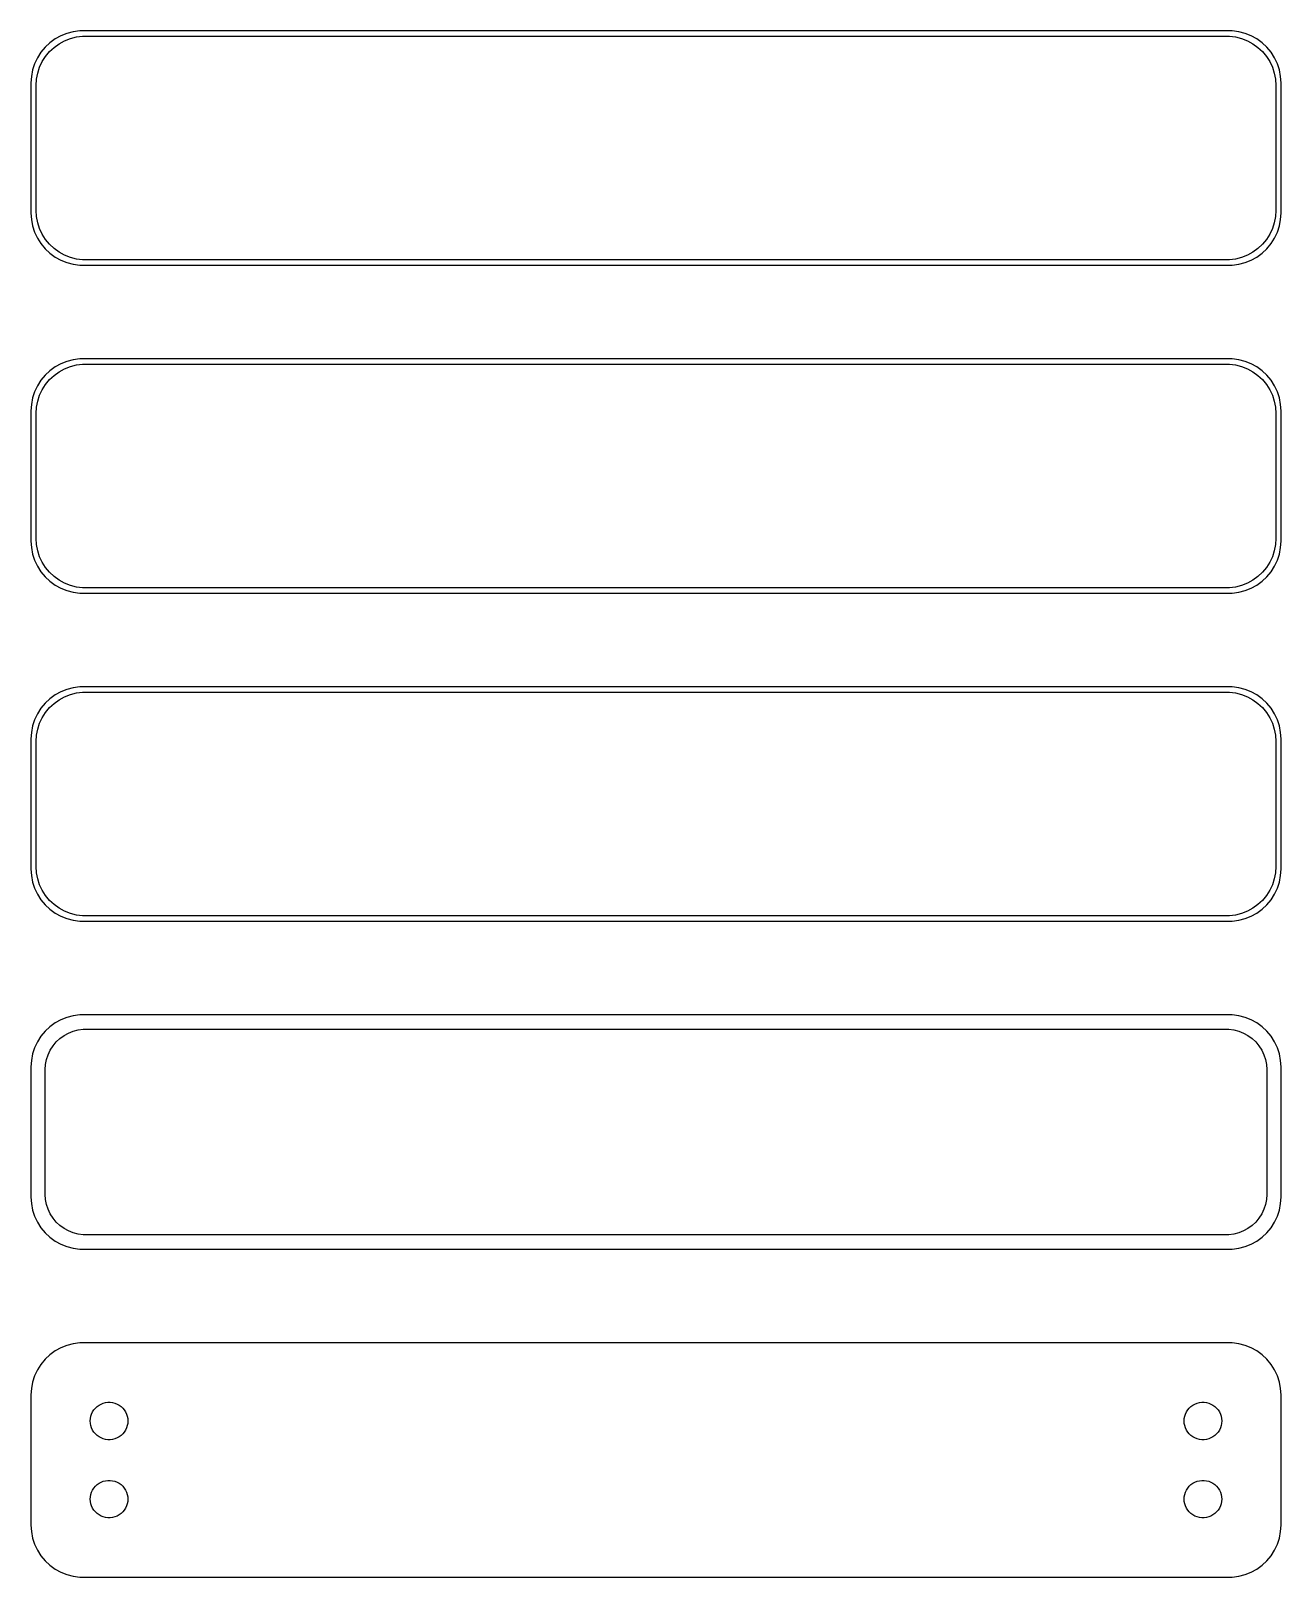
# Model space of a CAD drawing. Header units: metres. Extents: x -60 to 60, y 115 to 263.
import ezdxf

# ---------------------------------------------------------------- set-up
doc = ezdxf.new("R2010")
doc.units = ezdxf.units.M

msp = doc.modelspace()

# ---------------------------------------------------------------- linework, layer by layer
for p, q in [((-56.5451, 263.005), (-57.1289, 262.774)), ((-55.9369, 263.161), (-56.5451, 263.005)), ((-55.3139, 263.24), (-55.9369, 263.161)), ((55.3139, 263.24), (-55.3139, 263.24)), ((55.9369, 263.161), (55.3139, 263.24)), ((56.5451, 263.005), (55.9369, 263.161)), ((57.1289, 262.774), (56.5451, 263.005)), ((-58.6448, 261.673), (-59.0451, 261.189)), ((-58.1871, 262.103), (-58.6448, 261.673)), ((-58.2126, 261.252), (-57.7778, 261.66)), ((-57.6791, 262.472), (-58.1871, 262.103)), ((-57.7778, 261.66), (-57.2952, 262.011)), ((-57.1289, 262.774), (-57.6791, 262.472)), ((-57.2952, 262.011), (-56.7724, 262.298)), ((-56.7724, 262.298), (-56.2178, 262.518)), ((-56.2178, 262.518), (-55.6401, 262.666)), ((-55.6401, 262.666), (-55.0482, 262.741)), ((-55.0482, 262.741), (55.0482, 262.741)), ((55.0482, 262.741), (55.6401, 262.666)), ((55.6401, 262.666), (56.2178, 262.518)), ((56.2178, 262.518), (56.7724, 262.298)), ((56.7724, 262.298), (57.2952, 262.011)), ((57.6791, 262.472), (57.1289, 262.774)), ((57.2952, 262.011), (57.7778, 261.66)), ((58.1871, 262.103), (57.6791, 262.472)), ((57.7778, 261.66), (58.2126, 261.252)), ((58.6448, 261.673), (58.1871, 262.103)), ((59.0451, 261.189), (58.6448, 261.673)), ((-59.6489, 260.091), (-59.8429, 259.493)), ((-59.3815, 260.659), (-59.6489, 260.091)), ((-59.0451, 261.189), (-59.3815, 260.659)), ((-59.1664, 259.749), (-58.9124, 260.288)), ((-58.9124, 260.288), (-58.5928, 260.792)), ((-58.5928, 260.792), (-58.2126, 261.252)), ((58.2126, 261.252), (58.5928, 260.792)), ((58.5928, 260.792), (58.9124, 260.288)), ((58.9124, 260.288), (59.1664, 259.749)), ((59.3815, 260.659), (59.0451, 261.189)), ((59.6489, 260.091), (59.3815, 260.659)), ((59.8429, 259.493), (59.6489, 260.091)), ((-59.9606, 258.877), (-60, 258.25)), ((-59.8429, 259.493), (-59.9606, 258.877)), ((-59.5, 258), (-59.4625, 258.595)), ((-59.4625, 258.595), (-59.3508, 259.181)), ((-59.3508, 259.181), (-59.1664, 259.749)), ((59.1664, 259.749), (59.3508, 259.181)), ((59.3508, 259.181), (59.4625, 258.595)), ((59.4625, 258.595), (59.5, 258)), ((59.9606, 258.877), (59.8429, 259.493)), ((60, 258.25), (59.9606, 258.877)), ((-60, 258.25), (-60, 245.75)), ((-59.5, 246), (-59.5, 258)), ((59.5, 258), (59.5, 246)), ((60, 245.75), (60, 258.25)), ((-60, 245.75), (-59.9606, 245.123)), ((-59.9606, 245.123), (-59.8429, 244.507)), ((-59.4625, 245.405), (-59.5, 246)), ((-59.3508, 244.819), (-59.4625, 245.405)), ((59.4625, 245.405), (59.3508, 244.819)), ((59.5, 246), (59.4625, 245.405)), ((59.8429, 244.507), (59.9606, 245.123)), ((59.9606, 245.123), (60, 245.75)), ((-59.8429, 244.507), (-59.6489, 243.909)), ((-59.6489, 243.909), (-59.3815, 243.341)), ((-59.1664, 244.251), (-59.3508, 244.819)), ((-58.9124, 243.712), (-59.1664, 244.251)), ((-58.5928, 243.208), (-58.9124, 243.712)), ((58.9124, 243.712), (58.5928, 243.208)), ((59.1664, 244.251), (58.9124, 243.712)), ((59.3508, 244.819), (59.1664, 244.251)), ((59.3815, 243.341), (59.6489, 243.909)), ((59.6489, 243.909), (59.8429, 244.507)), ((-59.3815, 243.341), (-59.0451, 242.811)), ((-59.0451, 242.811), (-58.6448, 242.327)), ((-58.6448, 242.327), (-58.1871, 241.897)), ((-58.2126, 242.748), (-58.5928, 243.208)), ((-57.7778, 242.34), (-58.2126, 242.748)), ((-57.2952, 241.989), (-57.7778, 242.34)), ((57.7778, 242.34), (57.2952, 241.989)), ((58.2126, 242.748), (57.7778, 242.34)), ((58.1871, 241.897), (58.6448, 242.327)), ((58.5928, 243.208), (58.2126, 242.748)), ((58.6448, 242.327), (59.0451, 242.811)), ((59.0451, 242.811), (59.3815, 243.341)), ((-58.1871, 241.897), (-57.6791, 241.528)), ((-57.6791, 241.528), (-57.1289, 241.226)), ((-56.7724, 241.702), (-57.2952, 241.989)), ((-57.1289, 241.226), (-56.5451, 240.995)), ((-56.2178, 241.482), (-56.7724, 241.702)), ((-56.5451, 240.995), (-55.9369, 240.839)), ((-55.6401, 241.334), (-56.2178, 241.482)), ((-55.9369, 240.839), (-55.3139, 240.76)), ((-55.0482, 241.259), (-55.6401, 241.334)), ((-55.3139, 240.76), (55.3139, 240.76)), ((55.0482, 241.259), (-55.0482, 241.259)), ((55.6401, 241.334), (55.0482, 241.259)), ((55.3139, 240.76), (55.9369, 240.839)), ((56.2178, 241.482), (55.6401, 241.334)), ((55.9369, 240.839), (56.5451, 240.995)), ((56.7724, 241.702), (56.2178, 241.482)), ((56.5451, 240.995), (57.1289, 241.226)), ((57.2952, 241.989), (56.7724, 241.702)), ((57.1289, 241.226), (57.6791, 241.528)), ((57.6791, 241.528), (58.1871, 241.897)), ((-55.9369, 231.661), (-56.5451, 231.505)), ((-55.3139, 231.74), (-55.9369, 231.661)), ((55.3139, 231.74), (-55.3139, 231.74)), ((55.9369, 231.661), (55.3139, 231.74)), ((56.5451, 231.505), (55.9369, 231.661)), ((-58.6448, 230.173), (-59.0451, 229.689)), ((-58.1871, 230.603), (-58.6448, 230.173)), ((-58.2126, 229.752), (-57.7778, 230.16)), ((-57.6791, 230.972), (-58.1871, 230.603)), ((-57.7778, 230.16), (-57.2952, 230.511)), ((-57.1289, 231.274), (-57.6791, 230.972)), ((-57.2952, 230.511), (-56.7724, 230.798)), ((-56.5451, 231.505), (-57.1289, 231.274)), ((-56.7724, 230.798), (-56.2178, 231.018)), ((-56.2178, 231.018), (-55.6401, 231.166)), ((-55.6401, 231.166), (-55.0482, 231.241)), ((-55.0482, 231.241), (55.0482, 231.241)), ((55.0482, 231.241), (55.6401, 231.166)), ((55.6401, 231.166), (56.2178, 231.018)), ((56.2178, 231.018), (56.7724, 230.798)), ((57.1289, 231.274), (56.5451, 231.505)), ((56.7724, 230.798), (57.2952, 230.511)), ((57.6791, 230.972), (57.1289, 231.274)), ((57.2952, 230.511), (57.7778, 230.16)), ((58.1871, 230.603), (57.6791, 230.972)), ((57.7778, 230.16), (58.2126, 229.752)), ((58.6448, 230.173), (58.1871, 230.603)), ((59.0451, 229.689), (58.6448, 230.173)), ((-59.3815, 229.159), (-59.6489, 228.591)), ((-59.0451, 229.689), (-59.3815, 229.159)), ((-59.1664, 228.249), (-58.9124, 228.788)), ((-58.9124, 228.788), (-58.5928, 229.292)), ((-58.5928, 229.292), (-58.2126, 229.752)), ((58.2126, 229.752), (58.5928, 229.292)), ((58.5928, 229.292), (58.9124, 228.788)), ((58.9124, 228.788), (59.1664, 228.249)), ((59.3815, 229.159), (59.0451, 229.689)), ((59.6489, 228.591), (59.3815, 229.159)), ((-59.9606, 227.377), (-60, 226.75)), ((-59.8429, 227.993), (-59.9606, 227.377)), ((-59.6489, 228.591), (-59.8429, 227.993)), ((-59.4625, 227.095), (-59.3508, 227.681)), ((-59.3508, 227.681), (-59.1664, 228.249)), ((59.1664, 228.249), (59.3508, 227.681)), ((59.3508, 227.681), (59.4625, 227.095)), ((59.8429, 227.993), (59.6489, 228.591)), ((59.9606, 227.377), (59.8429, 227.993)), ((60, 226.75), (59.9606, 227.377)), ((-60, 226.75), (-60, 214.25)), ((-59.5, 226.5), (-59.4625, 227.095)), ((-59.5, 214.5), (-59.5, 226.5)), ((59.4625, 227.095), (59.5, 226.5)), ((59.5, 226.5), (59.5, 214.5)), ((60, 214.25), (60, 226.75)), ((-60, 214.25), (-59.9606, 213.623)), ((-59.4625, 213.905), (-59.5, 214.5)), ((-59.3508, 213.319), (-59.4625, 213.905)), ((59.4625, 213.905), (59.3508, 213.319)), ((59.5, 214.5), (59.4625, 213.905)), ((59.9606, 213.623), (60, 214.25)), ((-59.9606, 213.623), (-59.8429, 213.007)), ((-59.8429, 213.007), (-59.6489, 212.409)), ((-59.6489, 212.409), (-59.3815, 211.841)), ((-59.1664, 212.751), (-59.3508, 213.319)), ((-58.9124, 212.212), (-59.1664, 212.751)), ((59.1664, 212.751), (58.9124, 212.212)), ((59.3508, 213.319), (59.1664, 212.751)), ((59.3815, 211.841), (59.6489, 212.409)), ((59.6489, 212.409), (59.8429, 213.007)), ((59.8429, 213.007), (59.9606, 213.623)), ((-59.3815, 211.841), (-59.0451, 211.311)), ((-59.0451, 211.311), (-58.6448, 210.827)), ((-58.5928, 211.708), (-58.9124, 212.212)), ((-58.2126, 211.248), (-58.5928, 211.708)), ((-57.7778, 210.84), (-58.2126, 211.248)), ((58.2126, 211.248), (57.7778, 210.84)), ((58.5928, 211.708), (58.2126, 211.248)), ((58.9124, 212.212), (58.5928, 211.708)), ((58.6448, 210.827), (59.0451, 211.311)), ((59.0451, 211.311), (59.3815, 211.841)), ((-58.6448, 210.827), (-58.1871, 210.397)), ((-58.1871, 210.397), (-57.6791, 210.028)), ((-57.2952, 210.489), (-57.7778, 210.84)), ((-57.6791, 210.028), (-57.1289, 209.726)), ((-56.7724, 210.202), (-57.2952, 210.489)), ((-57.1289, 209.726), (-56.5451, 209.495)), ((-56.2178, 209.982), (-56.7724, 210.202)), ((-56.5451, 209.495), (-55.9369, 209.339)), ((-55.6401, 209.834), (-56.2178, 209.982)), ((-55.0482, 209.759), (-55.6401, 209.834)), ((55.0482, 209.759), (-55.0482, 209.759)), ((55.6401, 209.834), (55.0482, 209.759)), ((56.2178, 209.982), (55.6401, 209.834)), ((55.9369, 209.339), (56.5451, 209.495)), ((56.7724, 210.202), (56.2178, 209.982)), ((56.5451, 209.495), (57.1289, 209.726)), ((57.2952, 210.489), (56.7724, 210.202)), ((57.1289, 209.726), (57.6791, 210.028)), ((57.7778, 210.84), (57.2952, 210.489)), ((57.6791, 210.028), (58.1871, 210.397)), ((58.1871, 210.397), (58.6448, 210.827)), ((-55.9369, 209.339), (-55.3139, 209.26)), ((-55.3139, 209.26), (55.3139, 209.26)), ((55.3139, 209.26), (55.9369, 209.339)), ((-58.1871, 199.103), (-58.6448, 198.673)), ((-57.6791, 199.472), (-58.1871, 199.103)), ((-57.7778, 198.66), (-57.2952, 199.011)), ((-57.1289, 199.774), (-57.6791, 199.472)), ((-57.2952, 199.011), (-56.7724, 199.298)), ((-56.5451, 200.005), (-57.1289, 199.774)), ((-56.7724, 199.298), (-56.2178, 199.518)), ((-55.9369, 200.161), (-56.5451, 200.005)), ((-56.2178, 199.518), (-55.6401, 199.666)), ((-55.3139, 200.24), (-55.9369, 200.161)), ((-55.6401, 199.666), (-55.0482, 199.741)), ((55.3139, 200.24), (-55.3139, 200.24)), ((-55.0482, 199.741), (55.0482, 199.741)), ((55.0482, 199.741), (55.6401, 199.666)), ((55.9369, 200.161), (55.3139, 200.24)), ((55.6401, 199.666), (56.2178, 199.518)), ((56.5451, 200.005), (55.9369, 200.161)), ((56.2178, 199.518), (56.7724, 199.298)), ((57.1289, 199.774), (56.5451, 200.005)), ((56.7724, 199.298), (57.2952, 199.011)), ((57.6791, 199.472), (57.1289, 199.774)), ((57.2952, 199.011), (57.7778, 198.66)), ((58.1871, 199.103), (57.6791, 199.472)), ((58.6448, 198.673), (58.1871, 199.103)), ((-59.3815, 197.659), (-59.6489, 197.091)), ((-59.0451, 198.189), (-59.3815, 197.659)), ((-58.6448, 198.673), (-59.0451, 198.189)), ((-58.9124, 197.288), (-58.5928, 197.792)), ((-58.5928, 197.792), (-58.2126, 198.252)), ((-58.2126, 198.252), (-57.7778, 198.66)), ((57.7778, 198.66), (58.2126, 198.252)), ((58.2126, 198.252), (58.5928, 197.792)), ((58.5928, 197.792), (58.9124, 197.288)), ((59.0451, 198.189), (58.6448, 198.673)), ((59.3815, 197.659), (59.0451, 198.189)), ((59.6489, 197.091), (59.3815, 197.659)), ((-59.8429, 196.493), (-59.9606, 195.877)), ((-59.6489, 197.091), (-59.8429, 196.493)), ((-59.4625, 195.595), (-59.3508, 196.181)), ((-59.3508, 196.181), (-59.1664, 196.749)), ((-59.1664, 196.749), (-58.9124, 197.288)), ((58.9124, 197.288), (59.1664, 196.749)), ((59.1664, 196.749), (59.3508, 196.181)), ((59.3508, 196.181), (59.4625, 195.595)), ((59.8429, 196.493), (59.6489, 197.091)), ((59.9606, 195.877), (59.8429, 196.493)), ((-59.9606, 195.877), (-60, 195.25)), ((-60, 195.25), (-60, 182.75)), ((-59.5, 195), (-59.4625, 195.595)), ((-59.5, 183), (-59.5, 195)), ((59.4625, 195.595), (59.5, 195)), ((59.5, 195), (59.5, 183)), ((60, 195.25), (59.9606, 195.877)), ((60, 182.75), (60, 195.25)), ((-60, 182.75), (-59.9606, 182.123)), ((-59.4625, 182.405), (-59.5, 183)), ((59.5, 183), (59.4625, 182.405)), ((59.9606, 182.123), (60, 182.75)), ((-59.9606, 182.123), (-59.8429, 181.507)), ((-59.8429, 181.507), (-59.6489, 180.909)), ((-59.3508, 181.819), (-59.4625, 182.405)), ((-59.1664, 181.251), (-59.3508, 181.819)), ((-58.9124, 180.712), (-59.1664, 181.251)), ((59.1664, 181.251), (58.9124, 180.712)), ((59.3508, 181.819), (59.1664, 181.251)), ((59.4625, 182.405), (59.3508, 181.819)), ((59.6489, 180.909), (59.8429, 181.507)), ((59.8429, 181.507), (59.9606, 182.123)), ((-59.6489, 180.909), (-59.3815, 180.341)), ((-59.3815, 180.341), (-59.0451, 179.811)), ((-59.0451, 179.811), (-58.6448, 179.327)), ((-58.5928, 180.208), (-58.9124, 180.712)), ((-58.2126, 179.748), (-58.5928, 180.208)), ((-57.7778, 179.34), (-58.2126, 179.748)), ((58.2126, 179.748), (57.7778, 179.34)), ((58.5928, 180.208), (58.2126, 179.748)), ((58.9124, 180.712), (58.5928, 180.208)), ((58.6448, 179.327), (59.0451, 179.811)), ((59.0451, 179.811), (59.3815, 180.341)), ((59.3815, 180.341), (59.6489, 180.909)), ((-58.6448, 179.327), (-58.1871, 178.897)), ((-58.1871, 178.897), (-57.6791, 178.528)), ((-57.2952, 178.989), (-57.7778, 179.34)), ((-57.6791, 178.528), (-57.1289, 178.226)), ((-56.7724, 178.702), (-57.2952, 178.989)), ((-57.1289, 178.226), (-56.5451, 177.995)), ((-56.2178, 178.482), (-56.7724, 178.702)), ((-55.6401, 178.334), (-56.2178, 178.482)), ((-55.0482, 178.259), (-55.6401, 178.334)), ((55.0482, 178.259), (-55.0482, 178.259)), ((55.6401, 178.334), (55.0482, 178.259)), ((56.2178, 178.482), (55.6401, 178.334)), ((56.7724, 178.702), (56.2178, 178.482)), ((56.5451, 177.995), (57.1289, 178.226)), ((57.2952, 178.989), (56.7724, 178.702)), ((57.1289, 178.226), (57.6791, 178.528)), ((57.7778, 179.34), (57.2952, 178.989)), ((57.6791, 178.528), (58.1871, 178.897)), ((58.1871, 178.897), (58.6448, 179.327)), ((-56.5451, 177.995), (-55.9369, 177.839)), ((-55.9369, 177.839), (-55.3139, 177.76)), ((-55.3139, 177.76), (55.3139, 177.76)), ((55.3139, 177.76), (55.9369, 177.839)), ((55.9369, 177.839), (56.5451, 177.995)), ((-57.6791, 167.972), (-58.1871, 167.603)), ((-57.1289, 168.274), (-57.6791, 167.972)), ((-56.5451, 168.505), (-57.1289, 168.274)), ((-55.9369, 168.661), (-56.5451, 168.505)), ((-55.3139, 168.74), (-55.9369, 168.661)), ((55.3139, 168.74), (-55.3139, 168.74)), ((55.9369, 168.661), (55.3139, 168.74)), ((56.5451, 168.505), (55.9369, 168.661)), ((57.1289, 168.274), (56.5451, 168.505)), ((57.6791, 167.972), (57.1289, 168.274)), ((58.1871, 167.603), (57.6791, 167.972)), ((-59.0451, 166.689), (-59.3815, 166.159)), ((-58.6448, 167.173), (-59.0451, 166.689)), ((-58.1871, 167.603), (-58.6448, 167.173)), ((-57.5707, 166.149), (-57.2165, 166.481)), ((-57.2165, 166.481), (-56.8234, 166.767)), ((-56.8234, 166.767), (-56.3975, 167.001)), ((-56.3975, 167.001), (-55.9457, 167.18)), ((-55.9457, 167.18), (-55.4751, 167.301)), ((-55.4751, 167.301), (-54.993, 167.362)), ((-54.993, 167.362), (54.993, 167.362)), ((54.993, 167.362), (55.4751, 167.301)), ((55.4751, 167.301), (55.9457, 167.18)), ((55.9457, 167.18), (56.3975, 167.001)), ((56.3975, 167.001), (56.8234, 166.767)), ((56.8234, 166.767), (57.2165, 166.481)), ((57.2165, 166.481), (57.5707, 166.149)), ((58.6448, 167.173), (58.1871, 167.603)), ((59.0451, 166.689), (58.6448, 167.173)), ((59.3815, 166.159), (59.0451, 166.689)), ((-59.8429, 164.993), (-59.9606, 164.377)), ((-59.6489, 165.591), (-59.8429, 164.993)), ((-59.3815, 166.159), (-59.6489, 165.591)), ((-58.4979, 164.462), (-58.3477, 164.924)), ((-58.3477, 164.924), (-58.1408, 165.364)), ((-58.1408, 165.364), (-57.8805, 165.774)), ((-57.8805, 165.774), (-57.5707, 166.149)), ((57.5707, 166.149), (57.8805, 165.774)), ((57.8805, 165.774), (58.1408, 165.364)), ((58.1408, 165.364), (58.3477, 164.924)), ((58.3477, 164.924), (58.4979, 164.462)), ((59.6489, 165.591), (59.3815, 166.159)), ((59.8429, 164.993), (59.6489, 165.591)), ((59.9606, 164.377), (59.8429, 164.993)), ((-59.9606, 164.377), (-60, 163.75)), ((-60, 163.75), (-60, 151.25)), ((-58.6195, 163.5), (-58.589, 163.985)), ((-58.6195, 151.5), (-58.6195, 163.5)), ((-58.589, 163.985), (-58.4979, 164.462)), ((58.4979, 164.462), (58.589, 163.985)), ((58.589, 163.985), (58.6195, 163.5)), ((58.6195, 163.5), (58.6195, 151.5)), ((60, 163.75), (59.9606, 164.377)), ((60, 151.25), (60, 163.75)), ((-58.589, 151.015), (-58.6195, 151.5)), ((58.6195, 151.5), (58.589, 151.015)), ((-60, 151.25), (-59.9606, 150.623)), ((-59.9606, 150.623), (-59.8429, 150.007)), ((-59.8429, 150.007), (-59.6489, 149.409)), ((-58.4979, 150.538), (-58.589, 151.015)), ((-58.3477, 150.076), (-58.4979, 150.538)), ((-58.1408, 149.636), (-58.3477, 150.076)), ((58.3477, 150.076), (58.1408, 149.636)), ((58.4979, 150.538), (58.3477, 150.076)), ((58.589, 151.015), (58.4979, 150.538)), ((59.6489, 149.409), (59.8429, 150.007)), ((59.8429, 150.007), (59.9606, 150.623)), ((59.9606, 150.623), (60, 151.25)), ((-59.6489, 149.409), (-59.3815, 148.841)), ((-59.3815, 148.841), (-59.0451, 148.311)), ((-57.8805, 149.226), (-58.1408, 149.636)), ((-57.5707, 148.851), (-57.8805, 149.226)), ((-57.2165, 148.519), (-57.5707, 148.851)), ((-56.8234, 148.233), (-57.2165, 148.519)), ((57.2165, 148.519), (56.8234, 148.233)), ((57.5707, 148.851), (57.2165, 148.519)), ((57.8805, 149.226), (57.5707, 148.851)), ((58.1408, 149.636), (57.8805, 149.226)), ((59.0451, 148.311), (59.3815, 148.841)), ((59.3815, 148.841), (59.6489, 149.409)), ((-59.0451, 148.311), (-58.6448, 147.827)), ((-58.6448, 147.827), (-58.1871, 147.397)), ((-58.1871, 147.397), (-57.6791, 147.028)), ((-57.6791, 147.028), (-57.1289, 146.726)), ((-56.3975, 147.999), (-56.8234, 148.233)), ((-55.9457, 147.82), (-56.3975, 147.999)), ((-55.4751, 147.699), (-55.9457, 147.82)), ((-54.993, 147.638), (-55.4751, 147.699)), ((54.993, 147.638), (-54.993, 147.638)), ((55.4751, 147.699), (54.993, 147.638)), ((55.9457, 147.82), (55.4751, 147.699)), ((56.3975, 147.999), (55.9457, 147.82)), ((56.8234, 148.233), (56.3975, 147.999)), ((57.1289, 146.726), (57.6791, 147.028)), ((57.6791, 147.028), (58.1871, 147.397)), ((58.1871, 147.397), (58.6448, 147.827)), ((58.6448, 147.827), (59.0451, 148.311)), ((-57.1289, 146.726), (-56.5451, 146.495)), ((-56.5451, 146.495), (-55.9369, 146.339)), ((-55.9369, 146.339), (-55.3139, 146.26)), ((-55.3139, 146.26), (55.3139, 146.26)), ((55.3139, 146.26), (55.9369, 146.339)), ((55.9369, 146.339), (56.5451, 146.495)), ((56.5451, 146.495), (57.1289, 146.726)), ((-57.1289, 136.774), (-57.6791, 136.472)), ((-56.5451, 137.005), (-57.1289, 136.774)), ((-55.9369, 137.161), (-56.5451, 137.005)), ((-55.3139, 137.24), (-55.9369, 137.161)), ((55.3139, 137.24), (-55.3139, 137.24)), ((55.9369, 137.161), (55.3139, 137.24)), ((56.5451, 137.005), (55.9369, 137.161)), ((57.1289, 136.774), (56.5451, 137.005)), ((57.6791, 136.472), (57.1289, 136.774)), ((-59.0451, 135.189), (-59.3815, 134.659)), ((-58.6448, 135.673), (-59.0451, 135.189)), ((-58.1871, 136.103), (-58.6448, 135.673)), ((-57.6791, 136.472), (-58.1871, 136.103)), ((58.1871, 136.103), (57.6791, 136.472)), ((58.6448, 135.673), (58.1871, 136.103)), ((59.0451, 135.189), (58.6448, 135.673)), ((59.3815, 134.659), (59.0451, 135.189)), ((-59.6489, 134.091), (-59.8429, 133.493)), ((-59.3815, 134.659), (-59.6489, 134.091)), ((59.6489, 134.091), (59.3815, 134.659)), ((59.8429, 133.493), (59.6489, 134.091)), ((-59.9606, 132.877), (-60, 132.25)), ((-60, 132.25), (-60, 119.75)), ((-59.8429, 133.493), (-59.9606, 132.877)), ((59.9606, 132.877), (59.8429, 133.493)), ((60, 132.25), (59.9606, 132.877)), ((60, 119.75), (60, 132.25)), ((-54.0773, 130.617), (-53.9562, 130.808)), ((-53.9562, 130.808), (-53.8121, 130.982)), ((-53.8121, 130.982), (-53.6474, 131.137)), ((-53.6474, 131.137), (-53.4645, 131.27)), ((-53.4645, 131.27), (-53.2664, 131.379)), ((-53.2664, 131.379), (-53.0562, 131.462)), ((-53.0562, 131.462), (-52.8373, 131.518)), ((-52.8373, 131.518), (-52.613, 131.546)), ((-52.613, 131.546), (-52.387, 131.546)), ((-52.387, 131.546), (-52.1627, 131.518)), ((-52.1627, 131.518), (-51.9438, 131.462)), ((-51.9438, 131.462), (-51.7336, 131.379)), ((-51.7336, 131.379), (-51.5355, 131.27)), ((-51.5355, 131.27), (-51.3526, 131.137)), ((-51.3526, 131.137), (-51.1879, 130.982)), ((-51.1879, 130.982), (-51.0438, 130.808)), ((-51.0438, 130.808), (-50.9226, 130.617)), ((50.9226, 130.617), (51.0438, 130.808)), ((51.0438, 130.808), (51.1879, 130.982)), ((51.1879, 130.982), (51.3526, 131.137)), ((51.3526, 131.137), (51.5355, 131.27)), ((51.5355, 131.27), (51.7336, 131.379)), ((51.7336, 131.379), (51.9438, 131.462)), ((51.9438, 131.462), (52.1627, 131.518)), ((52.1627, 131.518), (52.387, 131.546)), ((52.387, 131.546), (52.613, 131.546)), ((52.613, 131.546), (52.8373, 131.518)), ((52.8373, 131.518), (53.0562, 131.462)), ((53.0562, 131.462), (53.2664, 131.379)), ((53.2664, 131.379), (53.4645, 131.27)), ((53.4645, 131.27), (53.6474, 131.137)), ((53.6474, 131.137), (53.8121, 130.982)), ((53.8121, 130.982), (53.9562, 130.808)), ((53.9562, 130.808), (54.0773, 130.617)), ((-54.3, 129.75), (-54.2858, 129.976)), ((-54.2858, 129.524), (-54.3, 129.75)), ((-54.2858, 129.976), (-54.2434, 130.198)), ((-54.2434, 129.302), (-54.2858, 129.524)), ((-54.2434, 130.198), (-54.1736, 130.413)), ((-54.1736, 129.087), (-54.2434, 129.302)), ((-54.1736, 130.413), (-54.0773, 130.617)), ((-50.9226, 130.617), (-50.8264, 130.413)), ((-50.8264, 130.413), (-50.7565, 130.198)), ((-50.7565, 129.302), (-50.8264, 129.087)), ((-50.7565, 130.198), (-50.7142, 129.976)), ((-50.7142, 129.524), (-50.7565, 129.302)), ((-50.7142, 129.976), (-50.7, 129.75)), ((-50.7, 129.75), (-50.7142, 129.524)), ((50.7, 129.75), (50.7142, 129.976)), ((50.7142, 129.524), (50.7, 129.75)), ((50.7142, 129.976), (50.7565, 130.198)), ((50.7565, 129.302), (50.7142, 129.524)), ((50.7565, 130.198), (50.8264, 130.413)), ((50.8264, 129.087), (50.7565, 129.302)), ((50.8264, 130.413), (50.9226, 130.617)), ((54.0773, 130.617), (54.1736, 130.413)), ((54.1736, 130.413), (54.2434, 130.198)), ((54.2434, 129.302), (54.1736, 129.087)), ((54.2434, 130.198), (54.2858, 129.976)), ((54.2858, 129.524), (54.2434, 129.302)), ((54.2858, 129.976), (54.3, 129.75)), ((54.3, 129.75), (54.2858, 129.524)), ((-54.0773, 128.883), (-54.1736, 129.087)), ((-53.9562, 128.692), (-54.0773, 128.883)), ((-53.8121, 128.518), (-53.9562, 128.692)), ((-53.6474, 128.363), (-53.8121, 128.518)), ((-53.4645, 128.23), (-53.6474, 128.363)), ((-53.2664, 128.121), (-53.4645, 128.23)), ((-53.0562, 128.038), (-53.2664, 128.121)), ((-52.8373, 127.982), (-53.0562, 128.038)), ((-52.613, 127.954), (-52.8373, 127.982)), ((-52.387, 127.954), (-52.613, 127.954)), ((-52.1627, 127.982), (-52.387, 127.954)), ((-51.9438, 128.038), (-52.1627, 127.982)), ((-51.7336, 128.121), (-51.9438, 128.038)), ((-51.5355, 128.23), (-51.7336, 128.121)), ((-51.3526, 128.363), (-51.5355, 128.23)), ((-51.1879, 128.518), (-51.3526, 128.363)), ((-51.0438, 128.692), (-51.1879, 128.518)), ((-50.9226, 128.883), (-51.0438, 128.692)), ((-50.8264, 129.087), (-50.9226, 128.883)), ((50.9226, 128.883), (50.8264, 129.087)), ((51.0438, 128.692), (50.9226, 128.883)), ((51.1879, 128.518), (51.0438, 128.692)), ((51.3526, 128.363), (51.1879, 128.518)), ((51.5355, 128.23), (51.3526, 128.363)), ((51.7336, 128.121), (51.5355, 128.23)), ((51.9438, 128.038), (51.7336, 128.121)), ((52.1627, 127.982), (51.9438, 128.038)), ((52.387, 127.954), (52.1627, 127.982)), ((52.613, 127.954), (52.387, 127.954)), ((52.8373, 127.982), (52.613, 127.954)), ((53.0562, 128.038), (52.8373, 127.982)), ((53.2664, 128.121), (53.0562, 128.038)), ((53.4645, 128.23), (53.2664, 128.121)), ((53.6474, 128.363), (53.4645, 128.23)), ((53.8121, 128.518), (53.6474, 128.363)), ((53.9562, 128.692), (53.8121, 128.518)), ((54.0773, 128.883), (53.9562, 128.692)), ((54.1736, 129.087), (54.0773, 128.883)), ((-54.0773, 123.117), (-53.9562, 123.308)), ((-53.9562, 123.308), (-53.8121, 123.482)), ((-53.8121, 123.482), (-53.6474, 123.637)), ((-53.6474, 123.637), (-53.4645, 123.77)), ((-53.4645, 123.77), (-53.2664, 123.879)), ((-53.2664, 123.879), (-53.0562, 123.962)), ((-53.0562, 123.962), (-52.8373, 124.018)), ((-52.8373, 124.018), (-52.613, 124.046)), ((-52.613, 124.046), (-52.387, 124.046)), ((-52.387, 124.046), (-52.1627, 124.018)), ((-52.1627, 124.018), (-51.9438, 123.962)), ((-51.9438, 123.962), (-51.7336, 123.879)), ((-51.7336, 123.879), (-51.5355, 123.77)), ((-51.5355, 123.77), (-51.3526, 123.637)), ((-51.3526, 123.637), (-51.1879, 123.482)), ((-51.1879, 123.482), (-51.0438, 123.308)), ((-51.0438, 123.308), (-50.9226, 123.117)), ((50.9226, 123.117), (51.0438, 123.308)), ((51.0438, 123.308), (51.1879, 123.482)), ((51.1879, 123.482), (51.3526, 123.637)), ((51.3526, 123.637), (51.5355, 123.77)), ((51.5355, 123.77), (51.7336, 123.879)), ((51.7336, 123.879), (51.9438, 123.962)), ((51.9438, 123.962), (52.1627, 124.018)), ((52.1627, 124.018), (52.387, 124.046)), ((52.387, 124.046), (52.613, 124.046)), ((52.613, 124.046), (52.8373, 124.018)), ((52.8373, 124.018), (53.0562, 123.962)), ((53.0562, 123.962), (53.2664, 123.879)), ((53.2664, 123.879), (53.4645, 123.77)), ((53.4645, 123.77), (53.6474, 123.637)), ((53.6474, 123.637), (53.8121, 123.482)), ((53.8121, 123.482), (53.9562, 123.308)), ((53.9562, 123.308), (54.0773, 123.117)), ((-54.3, 122.25), (-54.2858, 122.476)), ((-54.2858, 122.024), (-54.3, 122.25)), ((-54.2858, 122.476), (-54.2434, 122.698)), ((-54.2434, 121.802), (-54.2858, 122.024)), ((-54.2434, 122.698), (-54.1736, 122.913)), ((-54.1736, 121.587), (-54.2434, 121.802)), ((-54.1736, 122.913), (-54.0773, 123.117)), ((-50.9226, 123.117), (-50.8264, 122.913)), ((-50.8264, 122.913), (-50.7565, 122.698)), ((-50.7565, 121.802), (-50.8264, 121.587)), ((-50.7565, 122.698), (-50.7142, 122.476)), ((-50.7142, 122.024), (-50.7565, 121.802)), ((-50.7142, 122.476), (-50.7, 122.25)), ((-50.7, 122.25), (-50.7142, 122.024)), ((50.7, 122.25), (50.7142, 122.476)), ((50.7142, 122.024), (50.7, 122.25)), ((50.7142, 122.476), (50.7565, 122.698)), ((50.7565, 121.802), (50.7142, 122.024)), ((50.7565, 122.698), (50.8264, 122.913)), ((50.8264, 121.587), (50.7565, 121.802)), ((50.8264, 122.913), (50.9226, 123.117)), ((54.0773, 123.117), (54.1736, 122.913)), ((54.1736, 122.913), (54.2434, 122.698)), ((54.2434, 121.802), (54.1736, 121.587)), ((54.2434, 122.698), (54.2858, 122.476)), ((54.2858, 122.024), (54.2434, 121.802)), ((54.2858, 122.476), (54.3, 122.25)), ((54.3, 122.25), (54.2858, 122.024)), ((-54.0773, 121.383), (-54.1736, 121.587)), ((-53.9562, 121.192), (-54.0773, 121.383)), ((-53.8121, 121.018), (-53.9562, 121.192)), ((-53.6474, 120.863), (-53.8121, 121.018)), ((-53.4645, 120.73), (-53.6474, 120.863)), ((-53.2664, 120.621), (-53.4645, 120.73)), ((-53.0562, 120.538), (-53.2664, 120.621)), ((-52.8373, 120.482), (-53.0562, 120.538)), ((-52.613, 120.454), (-52.8373, 120.482)), ((-52.387, 120.454), (-52.613, 120.454)), ((-52.1627, 120.482), (-52.387, 120.454)), ((-51.9438, 120.538), (-52.1627, 120.482)), ((-51.7336, 120.621), (-51.9438, 120.538)), ((-51.5355, 120.73), (-51.7336, 120.621)), ((-51.3526, 120.863), (-51.5355, 120.73)), ((-51.1879, 121.018), (-51.3526, 120.863)), ((-51.0438, 121.192), (-51.1879, 121.018)), ((-50.9226, 121.383), (-51.0438, 121.192)), ((-50.8264, 121.587), (-50.9226, 121.383)), ((50.9226, 121.383), (50.8264, 121.587)), ((51.0438, 121.192), (50.9226, 121.383)), ((51.1879, 121.018), (51.0438, 121.192)), ((51.3526, 120.863), (51.1879, 121.018)), ((51.5355, 120.73), (51.3526, 120.863)), ((51.7336, 120.621), (51.5355, 120.73)), ((51.9438, 120.538), (51.7336, 120.621)), ((52.1627, 120.482), (51.9438, 120.538)), ((52.387, 120.454), (52.1627, 120.482)), ((52.613, 120.454), (52.387, 120.454)), ((52.8373, 120.482), (52.613, 120.454)), ((53.0562, 120.538), (52.8373, 120.482)), ((53.2664, 120.621), (53.0562, 120.538)), ((53.4645, 120.73), (53.2664, 120.621)), ((53.6474, 120.863), (53.4645, 120.73)), ((53.8121, 121.018), (53.6474, 120.863)), ((53.9562, 121.192), (53.8121, 121.018)), ((54.0773, 121.383), (53.9562, 121.192)), ((54.1736, 121.587), (54.0773, 121.383)), ((-60, 119.75), (-59.9606, 119.123)), ((-59.9606, 119.123), (-59.8429, 118.507)), ((59.8429, 118.507), (59.9606, 119.123)), ((59.9606, 119.123), (60, 119.75)), ((-59.8429, 118.507), (-59.6489, 117.909)), ((-59.6489, 117.909), (-59.3815, 117.341)), ((-59.3815, 117.341), (-59.0451, 116.811)), ((59.0451, 116.811), (59.3815, 117.341)), ((59.3815, 117.341), (59.6489, 117.909)), ((59.6489, 117.909), (59.8429, 118.507)), ((-59.0451, 116.811), (-58.6448, 116.327)), ((-58.6448, 116.327), (-58.1871, 115.897)), ((-58.1871, 115.897), (-57.6791, 115.528)), ((57.6791, 115.528), (58.1871, 115.897)), ((58.1871, 115.897), (58.6448, 116.327)), ((58.6448, 116.327), (59.0451, 116.811)), ((-57.6791, 115.528), (-57.1289, 115.226)), ((-57.1289, 115.226), (-56.5451, 114.995)), ((-56.5451, 114.995), (-55.9369, 114.839)), ((-55.9369, 114.839), (-55.3139, 114.76)), ((-55.3139, 114.76), (55.3139, 114.76)), ((55.3139, 114.76), (55.9369, 114.839)), ((55.9369, 114.839), (56.5451, 114.995)), ((56.5451, 114.995), (57.1289, 115.226)), ((57.1289, 115.226), (57.6791, 115.528))]:
    msp.add_line(p, q)

doc.saveas('drawing.dxf')
